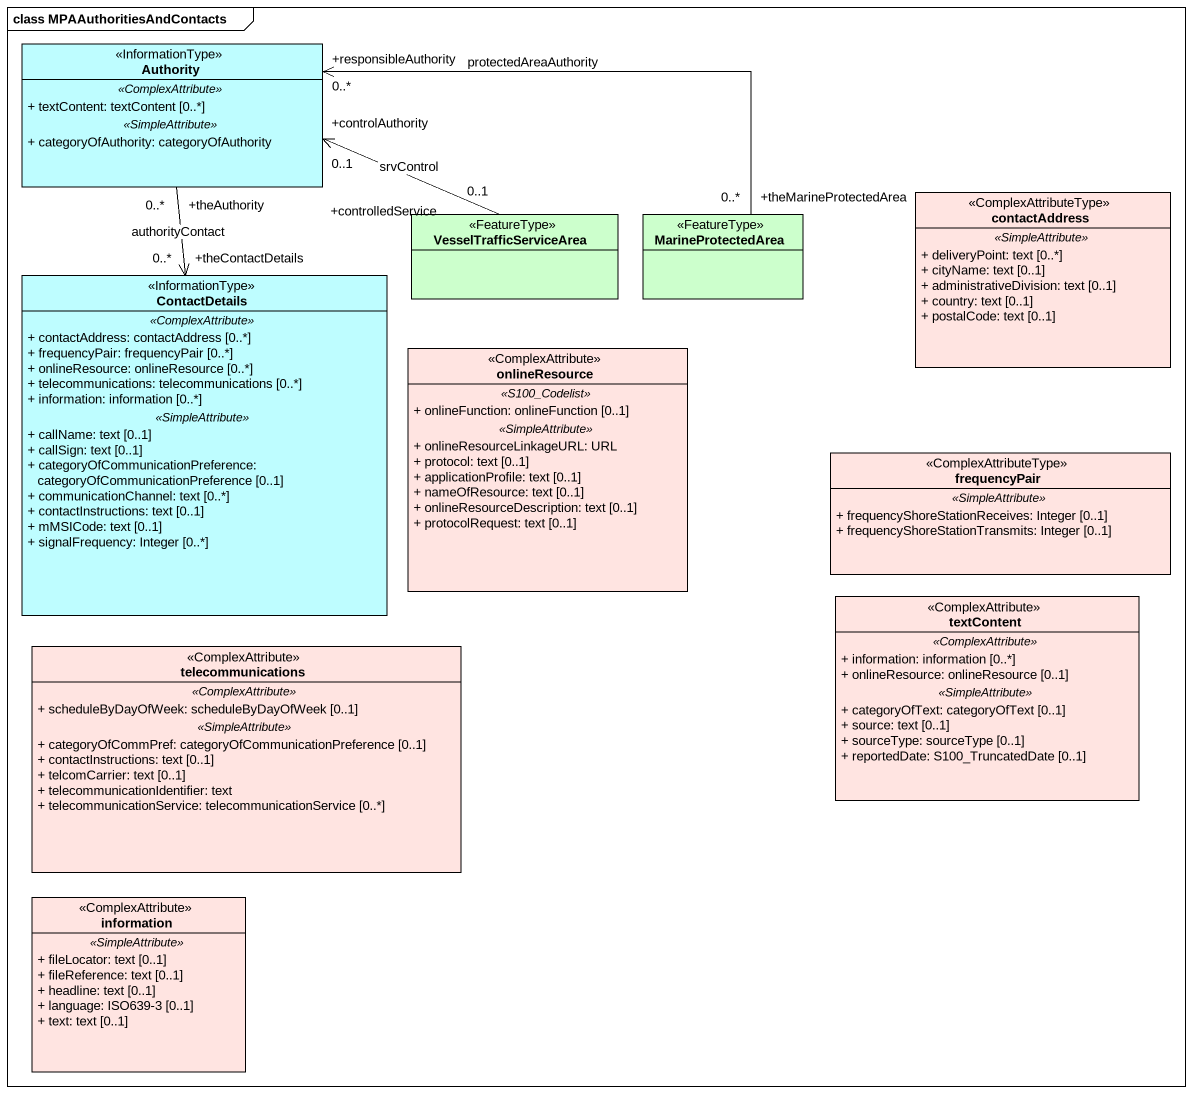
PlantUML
@startuml
mainframe class MPAAuthoritiesAndContacts
hide circle
hide empty members
skinparam classAttributeIconSize 0
class Authority <<InformationType>> #BEFDFF {
  .. <<ComplexAttribute>> ..
  + textContent: textContent [0..*]
  .. <<SimpleAttribute>> ..
  + categoryOfAuthority: categoryOfAuthority
}
class VesselTrafficServiceArea <<FeatureType>> #CCFFCC
class MarineProtectedArea <<FeatureType>> #CCFFCC
class contactAddress <<ComplexAttributeType>> #FFE4E1 {
  .. <<SimpleAttribute>> ..
  + deliveryPoint: text [0..*]
  + cityName: text [0..1]
  + administrativeDivision: text [0..1]
  + country: text [0..1]
  + postalCode: text [0..1]
}
class ContactDetails <<InformationType>> #BEFDFF {
  .. <<ComplexAttribute>> ..
  + contactAddress: contactAddress [0..*]
  + frequencyPair: frequencyPair [0..*]
  + onlineResource: onlineResource [0..*]
  + telecommunications: telecommunications [0..*]
  + information: information [0..*]
  .. <<SimpleAttribute>> ..
  + callName: text [0..1]
  + callSign: text [0..1]
  + categoryOfCommunicationPreference: categoryOfCommunicationPreference [0..1]
  + communicationChannel: text [0..*]
  + contactInstructions: text [0..1]
  + mMSICode: text [0..1]
  + signalFrequency: Integer [0..*]
}
class onlineResource <<ComplexAttribute>> #FFE4E1 {
  .. <<S100_Codelist>> ..
  + onlineFunction: onlineFunction [0..1]
  .. <<SimpleAttribute>> ..
  + onlineResourceLinkageURL: URL
  + protocol: text [0..1]
  + applicationProfile: text [0..1]
  + nameOfResource: text [0..1]
  + onlineResourceDescription: text [0..1]
  + protocolRequest: text [0..1]
}
class frequencyPair <<ComplexAttributeType>> #FFE4E1 {
  .. <<SimpleAttribute>> ..
  + frequencyShoreStationReceives: Integer [0..1]
  + frequencyShoreStationTransmits: Integer [0..1]
}
class textContent <<ComplexAttribute>> #FFE4E1 {
  .. <<ComplexAttribute>> ..
  + information: information [0..*]
  + onlineResource: onlineResource [0..1]
  .. <<SimpleAttribute>> ..
  + categoryOfText: categoryOfText [0..1]
  + source: text [0..1]
  + sourceType: sourceType [0..1]
  + reportedDate: S100_TruncatedDate [0..1]
}
class telecommunications <<ComplexAttribute>> #FFE4E1 {
  .. <<ComplexAttribute>> ..
  + scheduleByDayOfWeek: scheduleByDayOfWeek [0..1]
  .. <<SimpleAttribute>> ..
  + categoryOfCommPref: categoryOfCommunicationPreference [0..1]
  + contactInstructions: text [0..1]
  + telcomCarrier: text [0..1]
  + telecommunicationIdentifier: text
  + telecommunicationService: telecommunicationService [0..*]
}
class information <<ComplexAttribute>> #FFE4E1 {
  .. <<SimpleAttribute>> ..
  + fileLocator: text [0..1]
  + fileReference: text [0..1]
  + headline: text [0..1]
  + language: ISO639-3 [0..1]
  + text: text [0..1]
}
Authority "+theAuthority\n0..*" --> "+theContactDetails\n0..*" ContactDetails : authorityContact
VesselTrafficServiceArea "+controlledService\n0..1" -left-> "+controlAuthority\n0..1" Authority : srvControl
MarineProtectedArea "+theMarineProtectedArea\n0..*" -left-> "+responsibleAuthority\n0..*" Authority : protectedAreaAuthority
@enduml
